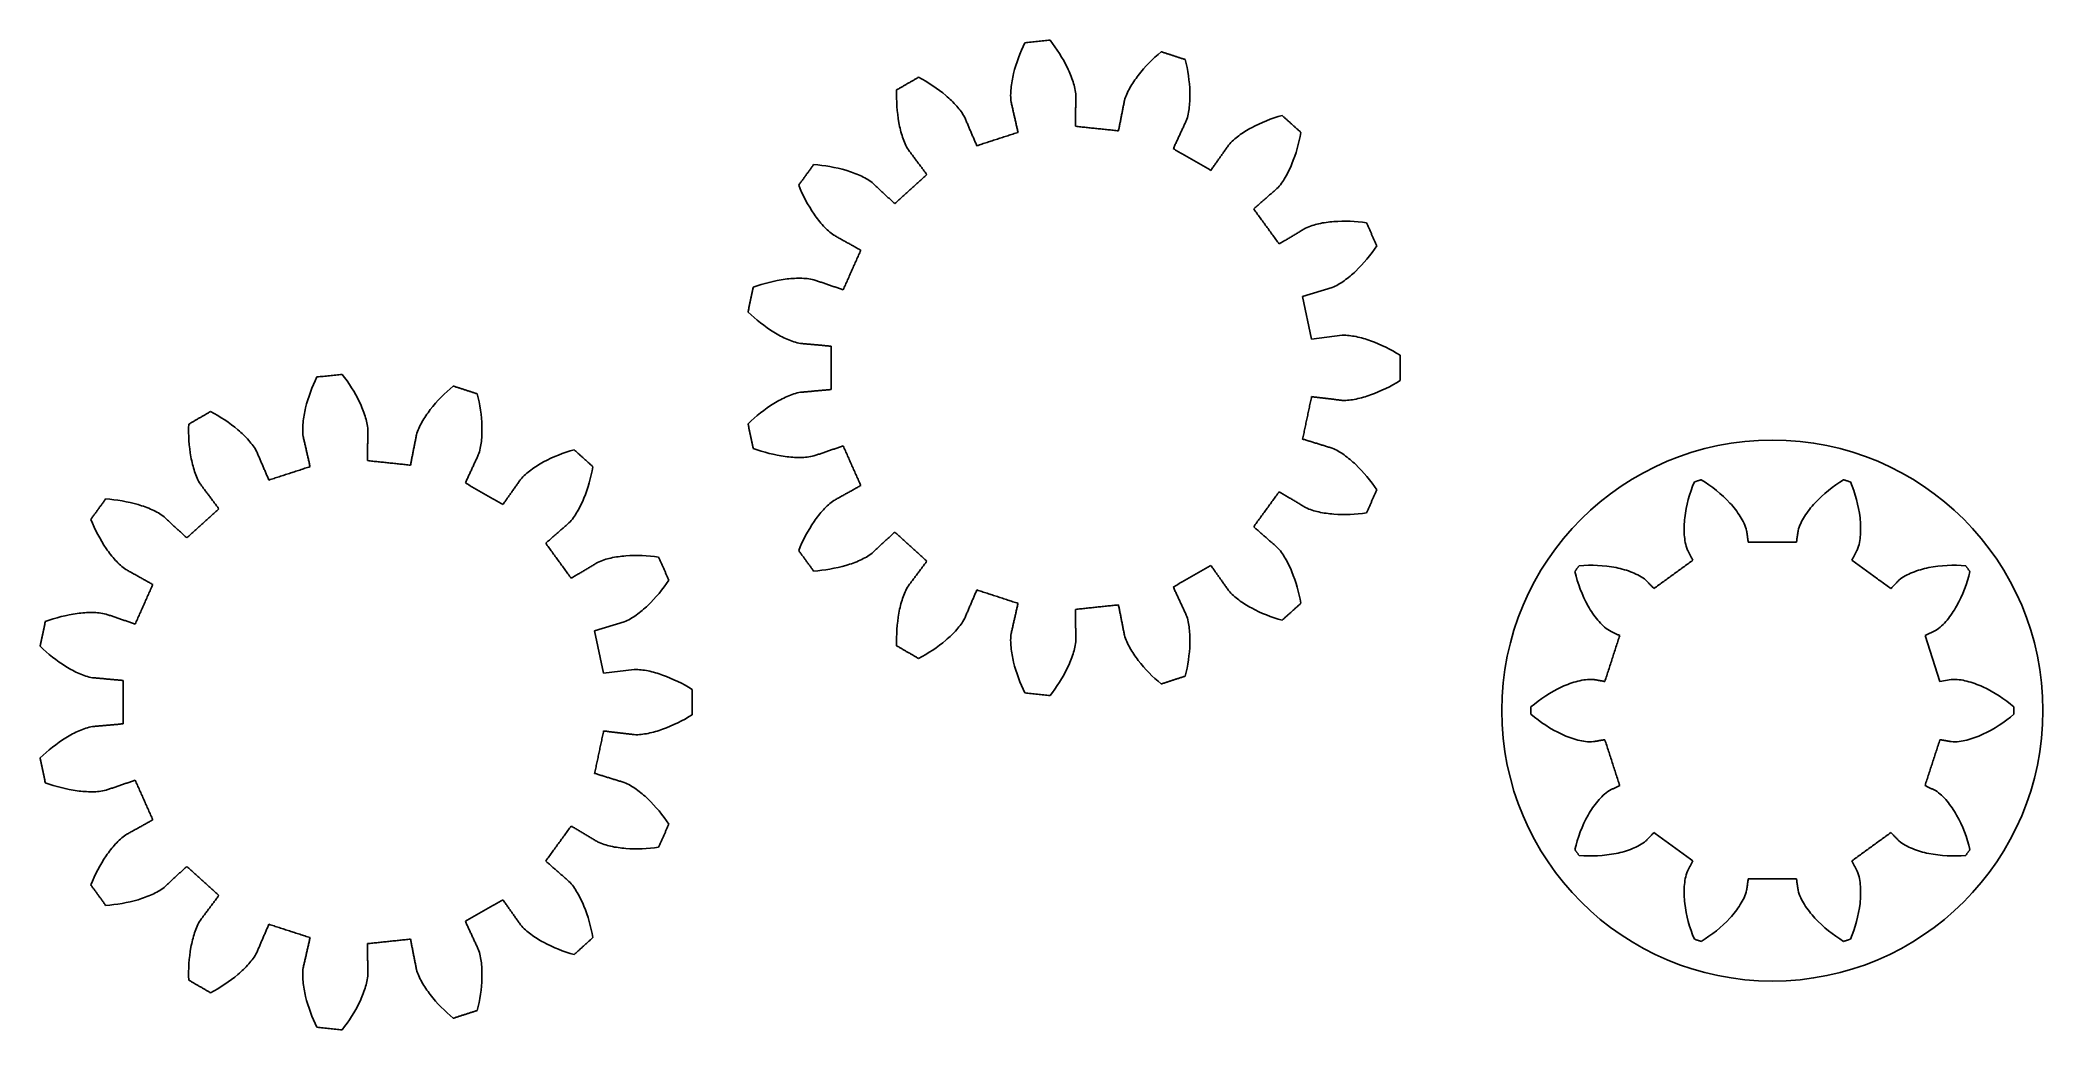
# Model space of a CAD drawing. Header units: millimetres. Extents: x -8.4 to 43.4, y -8.5 to 17.1.
import ezdxf

# ---------------------------------------------------------------- set-up
doc = ezdxf.new("R2010")
doc.units = ezdxf.units.MM
for name, color, linetype in [('Shape2DView', 7, 'CONTINUOUS'), ('Shape2DView001', 7, 'CONTINUOUS'), ('Shape2DView002', 7, 'CONTINUOUS')]:
    doc.layers.add(name, color=color, linetype=linetype)

msp = doc.modelspace()

# ---------------------------------------------------------------- linework, layer by layer
at = {"layer": 'Shape2DView'}
for p, q in [((5.972, 1.843), (6.734, 2.078)), ((6.205, 0.746), (5.972, 1.843)), ((6.997, 0.841), (6.205, 0.746)), ((8.494, -0.328), (8.494, 0.328))]:
    msp.add_line(p, q, dxfattribs=at)
for points, knots in [([(-1.214, 8.413), (-1.34, 8.157), (-1.437, 7.891), (-1.506, 7.614), (-1.537, 7.487), (-1.559, 7.359), (-1.572, 7.229), (-1.582, 7.11), (-1.588, 6.989), (-1.568, 6.871)], [0, 0, 0, 0, 0.851958, 0.851958, 0.851958, 1.242439, 1.242439, 1.242439, 1.601858, 1.601858, 1.601858, 1.601858]), ([(0.105, 7.047), (0.1, 7.167), (0.069, 7.284), (0.035, 7.398), (-0.005, 7.523), (-0.053, 7.643), (-0.11, 7.761), (-0.235, 8.017), (-0.386, 8.257), (-0.562, 8.481)], [0, 0, 0, 0, 0.35942, 0.35942, 0.35942, 0.749901, 0.749901, 0.749901, 1.601858, 1.601858, 1.601858, 1.601858]), ([(2.313, 8.179), (2.094, 7.996), (1.897, 7.793), (1.721, 7.568), (1.641, 7.465), (1.569, 7.357), (1.504, 7.244), (1.447, 7.139), (1.392, 7.031), (1.362, 6.915)], [0, 0, 0, 0, 0.851958, 0.851958, 0.851958, 1.242439, 1.242439, 1.242439, 1.601858, 1.601858, 1.601858, 1.601858]), ([(2.962, 6.395), (3.006, 6.507), (3.026, 6.626), (3.041, 6.745), (3.055, 6.874), (3.06, 7.004), (3.056, 7.135), (3.046, 7.419), (3.006, 7.7), (2.937, 7.977)], [0, 0, 0, 0, 0.35942, 0.35942, 0.35942, 0.749901, 0.749901, 0.749901, 1.601858, 1.601858, 1.601858, 1.601858]), ([(-2.77, 6.48), (-2.824, 6.588), (-2.899, 6.683), (-2.978, 6.773), (-3.064, 6.87), (-3.158, 6.961), (-3.257, 7.045), (-3.476, 7.228), (-3.711, 7.386), (-3.963, 7.52)], [0, 0, 0, 0, 0.35942, 0.35942, 0.35942, 0.749901, 0.749901, 0.749901, 1.601858, 1.601858, 1.601858, 1.601858]), ([(-4.531, 7.192), (-4.541, 6.907), (-4.522, 6.624), (-4.473, 6.343), (-4.449, 6.215), (-4.417, 6.089), (-4.377, 5.965), (-4.338, 5.852), (-4.293, 5.739), (-4.227, 5.639)], [0, 0, 0, 0, 0.851958, 0.851958, 0.851958, 1.242439, 1.242439, 1.242439, 1.601858, 1.601858, 1.601858, 1.601858]), ([(5.44, 6.532), (5.165, 6.453), (4.902, 6.348), (4.651, 6.214), (4.536, 6.152), (4.426, 6.083), (4.321, 6.006), (4.225, 5.934), (4.132, 5.857), (4.057, 5.763)], [0, 0, 0, 0, 0.851958, 0.851958, 0.851958, 1.242439, 1.242439, 1.242439, 1.601858, 1.601858, 1.601858, 1.601858]), ([(5.307, 4.637), (5.393, 4.721), (5.46, 4.822), (5.521, 4.925), (5.587, 5.037), (5.644, 5.154), (5.694, 5.275), (5.8, 5.539), (5.878, 5.812), (5.927, 6.092)], [0, 0, 0, 0, 0.35942, 0.35942, 0.35942, 0.749901, 0.749901, 0.749901, 1.601858, 1.601858, 1.601858, 1.601858]), ([(-5.167, 4.793), (-5.259, 4.87), (-5.367, 4.926), (-5.475, 4.976), (-5.594, 5.03), (-5.716, 5.075), (-5.841, 5.111), (-6.115, 5.19), (-6.394, 5.238), (-6.679, 5.258)], [0, 0, 0, 0, 0.35942, 0.35942, 0.35942, 0.749901, 0.749901, 0.749901, 1.601858, 1.601858, 1.601858, 1.601858]), ([(-7.064, 4.727), (-6.958, 4.462), (-6.825, 4.212), (-6.666, 3.976), (-6.593, 3.868), (-6.512, 3.766), (-6.424, 3.669), (-6.343, 3.582), (-6.257, 3.497), (-6.155, 3.432)], [0, 0, 0, 0, 0.851958, 0.851958, 0.851958, 1.242439, 1.242439, 1.242439, 1.601858, 1.601858, 1.601858, 1.601858]), ([(7.626, 3.754), (7.344, 3.795), (7.06, 3.805), (6.776, 3.785), (6.646, 3.775), (6.517, 3.757), (6.39, 3.729), (6.273, 3.702), (6.157, 3.67), (6.05, 3.614)], [0, 0, 0, 0, 0.851958, 0.851958, 0.851958, 1.242439, 1.242439, 1.242439, 1.601858, 1.601858, 1.601858, 1.601858]), ([(6.734, 2.078), (6.847, 2.12), (6.949, 2.185), (7.047, 2.253), (7.153, 2.33), (7.253, 2.413), (7.347, 2.503), (7.552, 2.701), (7.734, 2.918), (7.893, 3.155)], [0, 0, 0, 0, 0.35942, 0.35942, 0.35942, 0.749901, 0.749901, 0.749901, 1.601858, 1.601858, 1.601858, 1.601858]), ([(-6.67, 2.278), (-6.785, 2.31), (-6.906, 2.317), (-7.026, 2.319), (-7.156, 2.32), (-7.286, 2.311), (-7.415, 2.293), (-7.697, 2.254), (-7.972, 2.185), (-8.24, 2.087)], [0, 0, 0, 0, 0.35942, 0.35942, 0.35942, 0.749901, 0.749901, 0.749901, 1.601858, 1.601858, 1.601858, 1.601858]), ([(-8.376, 1.445), (-8.172, 1.247), (-7.948, 1.072), (-7.707, 0.921), (-7.596, 0.852), (-7.481, 0.791), (-7.361, 0.739), (-7.251, 0.692), (-7.138, 0.65), (-7.019, 0.632)], [0, 0, 0, 0, 0.851958, 0.851958, 0.851958, 1.242439, 1.242439, 1.242439, 1.601858, 1.601858, 1.601858, 1.601858]), ([(8.494, 0.328), (8.252, 0.48), (7.997, 0.604), (7.73, 0.702), (7.607, 0.746), (7.482, 0.781), (7.354, 0.808), (7.237, 0.83), (7.117, 0.849), (6.997, 0.841)], [0, 0, 0, 0, 0.851958, 0.851958, 0.851958, 1.242439, 1.242439, 1.242439, 1.601858, 1.601858, 1.601858, 1.601858]), ([(6.997, -0.841), (7.117, -0.849), (7.237, -0.83), (7.354, -0.808), (7.482, -0.781), (7.607, -0.746), (7.73, -0.702), (7.997, -0.604), (8.252, -0.48), (8.494, -0.328)], [0, 0, 0, 0, 0.35942, 0.35942, 0.35942, 0.749901, 0.749901, 0.749901, 1.601858, 1.601858, 1.601858, 1.601858]), ([(-7.019, -0.632), (-7.138, -0.65), (-7.251, -0.692), (-7.361, -0.739), (-7.481, -0.791), (-7.596, -0.852), (-7.707, -0.921), (-7.948, -1.072), (-8.172, -1.247), (-8.376, -1.445)], [0, 0, 0, 0, 0.35942, 0.35942, 0.35942, 0.749901, 0.749901, 0.749901, 1.601858, 1.601858, 1.601858, 1.601858]), ([(-8.24, -2.087), (-7.972, -2.185), (-7.697, -2.254), (-7.415, -2.293), (-7.286, -2.311), (-7.156, -2.32), (-7.026, -2.319), (-6.906, -2.317), (-6.785, -2.31), (-6.67, -2.278)], [0, 0, 0, 0, 0.851958, 0.851958, 0.851958, 1.242439, 1.242439, 1.242439, 1.601858, 1.601858, 1.601858, 1.601858]), ([(7.893, -3.155), (7.734, -2.918), (7.552, -2.701), (7.347, -2.503), (7.253, -2.413), (7.153, -2.33), (7.047, -2.253), (6.949, -2.185), (6.847, -2.12), (6.734, -2.078)], [0, 0, 0, 0, 0.851958, 0.851958, 0.851958, 1.242439, 1.242439, 1.242439, 1.601858, 1.601858, 1.601858, 1.601858]), ([(-6.155, -3.432), (-6.257, -3.497), (-6.343, -3.582), (-6.424, -3.669), (-6.512, -3.766), (-6.593, -3.868), (-6.666, -3.976), (-6.825, -4.212), (-6.958, -4.462), (-7.064, -4.727)], [0, 0, 0, 0, 0.35942, 0.35942, 0.35942, 0.749901, 0.749901, 0.749901, 1.601858, 1.601858, 1.601858, 1.601858]), ([(6.05, -3.614), (6.157, -3.67), (6.273, -3.702), (6.39, -3.729), (6.517, -3.757), (6.646, -3.775), (6.776, -3.785), (7.06, -3.805), (7.344, -3.795), (7.626, -3.754)], [0, 0, 0, 0, 0.35942, 0.35942, 0.35942, 0.749901, 0.749901, 0.749901, 1.601858, 1.601858, 1.601858, 1.601858]), ([(5.927, -6.092), (5.878, -5.812), (5.8, -5.539), (5.694, -5.275), (5.644, -5.154), (5.587, -5.037), (5.521, -4.925), (5.46, -4.822), (5.393, -4.721), (5.307, -4.637)], [0, 0, 0, 0, 0.851958, 0.851958, 0.851958, 1.242439, 1.242439, 1.242439, 1.601858, 1.601858, 1.601858, 1.601858]), ([(-6.679, -5.258), (-6.394, -5.238), (-6.115, -5.19), (-5.841, -5.111), (-5.716, -5.075), (-5.594, -5.03), (-5.475, -4.976), (-5.367, -4.926), (-5.259, -4.87), (-5.167, -4.793)], [0, 0, 0, 0, 0.851958, 0.851958, 0.851958, 1.242439, 1.242439, 1.242439, 1.601858, 1.601858, 1.601858, 1.601858]), ([(-4.227, -5.639), (-4.293, -5.739), (-4.338, -5.852), (-4.377, -5.965), (-4.417, -6.089), (-4.449, -6.215), (-4.473, -6.343), (-4.522, -6.624), (-4.541, -6.907), (-4.531, -7.192)], [0, 0, 0, 0, 0.35942, 0.35942, 0.35942, 0.749901, 0.749901, 0.749901, 1.601858, 1.601858, 1.601858, 1.601858]), ([(4.057, -5.763), (4.132, -5.857), (4.225, -5.934), (4.321, -6.006), (4.426, -6.083), (4.536, -6.152), (4.651, -6.214), (4.902, -6.348), (5.165, -6.453), (5.44, -6.532)], [0, 0, 0, 0, 0.35942, 0.35942, 0.35942, 0.749901, 0.749901, 0.749901, 1.601858, 1.601858, 1.601858, 1.601858]), ([(-3.963, -7.52), (-3.711, -7.386), (-3.476, -7.228), (-3.257, -7.045), (-3.158, -6.961), (-3.064, -6.87), (-2.978, -6.773), (-2.899, -6.683), (-2.824, -6.588), (-2.77, -6.48)], [0, 0, 0, 0, 0.851958, 0.851958, 0.851958, 1.242439, 1.242439, 1.242439, 1.601858, 1.601858, 1.601858, 1.601858]), ([(2.937, -7.977), (3.006, -7.7), (3.046, -7.419), (3.056, -7.135), (3.06, -7.004), (3.055, -6.874), (3.041, -6.745), (3.026, -6.626), (3.006, -6.507), (2.962, -6.395)], [0, 0, 0, 0, 0.851958, 0.851958, 0.851958, 1.242439, 1.242439, 1.242439, 1.601858, 1.601858, 1.601858, 1.601858]), ([(-1.568, -6.871), (-1.588, -6.989), (-1.582, -7.11), (-1.572, -7.229), (-1.559, -7.359), (-1.537, -7.487), (-1.506, -7.614), (-1.437, -7.891), (-1.34, -8.157), (-1.214, -8.413)], [0, 0, 0, 0, 0.35942, 0.35942, 0.35942, 0.749901, 0.749901, 0.749901, 1.601858, 1.601858, 1.601858, 1.601858]), ([(-0.562, -8.481), (-0.386, -8.257), (-0.235, -8.017), (-0.11, -7.761), (-0.053, -7.643), (-0.005, -7.523), (0.035, -7.398), (0.069, -7.284), (0.1, -7.167), (0.105, -7.047)], [0, 0, 0, 0, 0.851958, 0.851958, 0.851958, 1.242439, 1.242439, 1.242439, 1.601858, 1.601858, 1.601858, 1.601858]), ([(1.362, -6.915), (1.392, -7.031), (1.447, -7.139), (1.504, -7.244), (1.569, -7.357), (1.641, -7.465), (1.721, -7.568), (1.897, -7.793), (2.094, -7.996), (2.313, -8.179)], [0, 0, 0, 0, 0.35942, 0.35942, 0.35942, 0.749901, 0.749901, 0.749901, 1.601858, 1.601858, 1.601858, 1.601858])]:
    msp.add_open_spline(points, degree=3, knots=knots, dxfattribs=at)
for points in [[(-0.562, 8.481), (-1.214, 8.413)], [(2.937, 7.977), (2.313, 8.179)], [(-3.963, 7.52), (-4.531, 7.192)], [(-1.568, 6.871), (-1.39, 6.093)], [(0.093, 6.249), (0.105, 7.047)], [(1.362, 6.915), (1.208, 6.132)], [(-2.457, 5.747), (-2.77, 6.48)], [(1.208, 6.132), (0.093, 6.249)], [(2.627, 5.671), (2.962, 6.395)], [(5.927, 6.092), (5.44, 6.532)], [(-1.39, 6.093), (-2.457, 5.747)], [(4.057, 5.763), (3.598, 5.111)], [(-6.679, 5.258), (-7.064, 4.727)], [(-4.227, 5.639), (-3.749, 5.001)], [(3.598, 5.111), (2.627, 5.671)], [(-4.582, 4.251), (-5.167, 4.793)], [(-3.749, 5.001), (-4.582, 4.251)], [(4.706, 4.112), (5.307, 4.637)], [(5.365, 3.205), (4.706, 4.112)], [(7.893, 3.155), (7.626, 3.754)], [(-6.155, 3.432), (-5.459, 3.044)], [(6.05, 3.614), (5.365, 3.205)], [(-5.459, 3.044), (-5.915, 2.02)], [(-8.24, 2.087), (-8.376, 1.445)], [(-5.915, 2.02), (-6.67, 2.278)], [(-7.019, 0.632), (-6.225, 0.561)], [(-6.225, 0.561), (-6.225, -0.561)], [(-6.225, -0.561), (-7.019, -0.632)], [(5.972, -1.843), (6.205, -0.746)], [(6.205, -0.746), (6.997, -0.841)], [(-8.376, -1.445), (-8.24, -2.087)], [(-6.67, -2.278), (-5.915, -2.02)], [(-5.915, -2.02), (-5.459, -3.044)], [(6.734, -2.078), (5.972, -1.843)], [(-5.459, -3.044), (-6.155, -3.432)], [(4.706, -4.112), (5.365, -3.205)], [(5.365, -3.205), (6.05, -3.614)], [(7.626, -3.754), (7.893, -3.155)], [(5.307, -4.637), (4.706, -4.112)], [(-5.167, -4.793), (-4.582, -4.251)], [(-4.582, -4.251), (-3.749, -5.001)], [(-7.064, -4.727), (-6.679, -5.258)], [(-3.749, -5.001), (-4.227, -5.639)], [(2.627, -5.671), (3.598, -5.111)], [(3.598, -5.111), (4.057, -5.763)], [(2.962, -6.395), (2.627, -5.671)], [(-2.77, -6.48), (-2.457, -5.747)], [(-2.457, -5.747), (-1.39, -6.093)], [(-1.39, -6.093), (-1.568, -6.871)], [(0.093, -6.249), (1.208, -6.132)], [(1.208, -6.132), (1.362, -6.915)], [(5.44, -6.532), (5.927, -6.092)], [(0.105, -7.047), (0.093, -6.249)], [(-4.531, -7.192), (-3.963, -7.52)], [(2.313, -8.179), (2.937, -7.977)], [(-1.214, -8.413), (-0.562, -8.481)]]:
    msp.add_open_spline(points, degree=1, dxfattribs=at)
at = {"layer": 'Shape2DView001'}
for p, q in [((24.289, 10.492), (25.051, 10.727)), ((24.522, 9.395), (24.289, 10.492)), ((25.314, 9.491), (24.522, 9.395)), ((26.81, 8.321), (26.81, 8.978))]:
    msp.add_line(p, q, dxfattribs=at)
for points in [[(17.755, 17.131), (17.102, 17.062)], [(21.253, 16.626), (20.629, 16.829)], [(14.354, 16.169), (13.785, 15.841)], [(18.41, 14.899), (18.422, 15.696)], [(19.679, 15.564), (19.525, 14.782)], [(15.86, 14.396), (15.546, 15.13)], [(16.749, 15.521), (16.926, 14.743)], [(20.943, 14.321), (21.279, 15.044)], [(24.244, 14.742), (23.756, 15.181)], [(16.926, 14.743), (15.86, 14.396)], [(19.525, 14.782), (18.41, 14.899)], [(14.089, 14.289), (14.568, 13.65)], [(21.914, 13.76), (20.943, 14.321)], [(22.374, 14.412), (21.914, 13.76)], [(11.638, 13.907), (11.252, 13.376)], [(14.568, 13.65), (13.735, 12.9)], [(13.735, 12.9), (13.15, 13.443)], [(23.023, 12.762), (23.624, 13.287)], [(23.682, 11.855), (23.023, 12.762)], [(12.161, 12.082), (12.858, 11.693)], [(24.367, 12.264), (23.682, 11.855)], [(26.209, 11.804), (25.942, 12.404)], [(12.858, 11.693), (12.402, 10.669)], [(12.402, 10.669), (11.647, 10.927)], [(10.077, 10.736), (9.94, 10.094)], [(11.297, 9.282), (12.092, 9.21)], [(12.092, 9.21), (12.092, 8.089)], [(12.092, 8.089), (11.297, 8.017)], [(24.289, 6.807), (24.522, 7.904)], [(24.522, 7.904), (25.314, 7.808)], [(9.94, 7.204), (10.077, 6.563)], [(25.051, 6.572), (24.289, 6.807)], [(11.647, 6.372), (12.402, 6.63)], [(12.402, 6.63), (12.858, 5.605)], [(12.858, 5.605), (12.161, 5.217)], [(23.023, 4.537), (23.682, 5.444)], [(23.682, 5.444), (24.367, 5.035)], [(25.942, 4.895), (26.209, 5.495)], [(13.15, 3.856), (13.735, 4.399)], [(13.735, 4.399), (14.568, 3.648)], [(23.624, 4.012), (23.023, 4.537)], [(11.252, 3.922), (11.638, 3.392)], [(14.568, 3.648), (14.089, 3.01)], [(20.943, 2.978), (21.914, 3.539)], [(21.914, 3.539), (22.374, 2.887)], [(15.546, 2.169), (15.86, 2.903)], [(15.86, 2.903), (16.926, 2.556)], [(21.279, 2.254), (20.943, 2.978)], [(16.926, 2.556), (16.749, 1.778)], [(18.41, 2.4), (19.525, 2.517)], [(18.422, 1.603), (18.41, 2.4)], [(19.525, 2.517), (19.679, 1.735)], [(23.756, 2.118), (24.244, 2.557)], [(13.785, 1.458), (14.354, 1.13)], [(20.629, 0.47), (21.253, 0.673)], [(17.102, 0.237), (17.755, 0.168)]]:
    msp.add_open_spline(points, degree=1, dxfattribs=at)
for points, knots in [([(18.422, 15.696), (18.416, 15.816), (18.386, 15.933), (18.351, 16.048), (18.311, 16.172), (18.263, 16.293), (18.206, 16.41), (18.081, 16.666), (17.931, 16.906), (17.755, 17.131)], [0, 0, 0, 0, 0.35942, 0.35942, 0.35942, 0.749901, 0.749901, 0.749901, 1.601858, 1.601858, 1.601858, 1.601858]), ([(17.102, 17.062), (16.977, 16.806), (16.88, 16.54), (16.811, 16.263), (16.78, 16.137), (16.758, 16.009), (16.745, 15.879), (16.734, 15.76), (16.729, 15.639), (16.749, 15.521)], [0, 0, 0, 0, 0.851958, 0.851958, 0.851958, 1.242439, 1.242439, 1.242439, 1.601858, 1.601858, 1.601858, 1.601858]), ([(20.629, 16.829), (20.41, 16.646), (20.213, 16.442), (20.038, 16.218), (19.958, 16.115), (19.886, 16.006), (19.821, 15.893), (19.763, 15.789), (19.709, 15.68), (19.679, 15.564)], [0, 0, 0, 0, 0.851958, 0.851958, 0.851958, 1.242439, 1.242439, 1.242439, 1.601858, 1.601858, 1.601858, 1.601858]), ([(21.279, 15.044), (21.323, 15.156), (21.343, 15.276), (21.357, 15.394), (21.371, 15.524), (21.377, 15.654), (21.372, 15.784), (21.362, 16.069), (21.323, 16.349), (21.253, 16.626)], [0, 0, 0, 0, 0.35942, 0.35942, 0.35942, 0.749901, 0.749901, 0.749901, 1.601858, 1.601858, 1.601858, 1.601858]), ([(15.546, 15.13), (15.493, 15.237), (15.417, 15.332), (15.339, 15.422), (15.252, 15.519), (15.159, 15.61), (15.059, 15.694), (14.841, 15.878), (14.606, 16.036), (14.354, 16.169)], [0, 0, 0, 0, 0.35942, 0.35942, 0.35942, 0.749901, 0.749901, 0.749901, 1.601858, 1.601858, 1.601858, 1.601858]), ([(13.785, 15.841), (13.775, 15.556), (13.795, 15.273), (13.844, 14.993), (13.867, 14.864), (13.899, 14.738), (13.94, 14.615), (13.979, 14.502), (14.023, 14.389), (14.089, 14.289)], [0, 0, 0, 0, 0.851958, 0.851958, 0.851958, 1.242439, 1.242439, 1.242439, 1.601858, 1.601858, 1.601858, 1.601858]), ([(23.756, 15.181), (23.482, 15.103), (23.219, 14.997), (22.967, 14.863), (22.852, 14.802), (22.742, 14.732), (22.637, 14.655), (22.542, 14.583), (22.448, 14.506), (22.374, 14.412)], [0, 0, 0, 0, 0.851958, 0.851958, 0.851958, 1.242439, 1.242439, 1.242439, 1.601858, 1.601858, 1.601858, 1.601858]), ([(23.624, 13.287), (23.709, 13.371), (23.776, 13.472), (23.838, 13.574), (23.903, 13.687), (23.961, 13.803), (24.01, 13.924), (24.117, 14.188), (24.195, 14.461), (24.244, 14.742)], [0, 0, 0, 0, 0.35942, 0.35942, 0.35942, 0.749901, 0.749901, 0.749901, 1.601858, 1.601858, 1.601858, 1.601858]), ([(13.15, 13.443), (13.057, 13.519), (12.95, 13.575), (12.842, 13.626), (12.723, 13.679), (12.601, 13.724), (12.475, 13.761), (12.201, 13.839), (11.922, 13.888), (11.638, 13.907)], [0, 0, 0, 0, 0.35942, 0.35942, 0.35942, 0.749901, 0.749901, 0.749901, 1.601858, 1.601858, 1.601858, 1.601858]), ([(11.252, 13.376), (11.358, 13.112), (11.491, 12.861), (11.651, 12.625), (11.724, 12.517), (11.804, 12.415), (11.892, 12.319), (11.974, 12.231), (12.06, 12.146), (12.161, 12.082)], [0, 0, 0, 0, 0.851958, 0.851958, 0.851958, 1.242439, 1.242439, 1.242439, 1.601858, 1.601858, 1.601858, 1.601858]), ([(25.942, 12.404), (25.66, 12.444), (25.377, 12.454), (25.093, 12.434), (24.962, 12.425), (24.834, 12.406), (24.706, 12.379), (24.59, 12.352), (24.473, 12.319), (24.367, 12.264)], [0, 0, 0, 0, 0.851958, 0.851958, 0.851958, 1.242439, 1.242439, 1.242439, 1.601858, 1.601858, 1.601858, 1.601858]), ([(25.051, 10.727), (25.163, 10.769), (25.265, 10.834), (25.363, 10.903), (25.469, 10.979), (25.569, 11.062), (25.663, 11.152), (25.868, 11.35), (26.05, 11.568), (26.209, 11.804)], [0, 0, 0, 0, 0.35942, 0.35942, 0.35942, 0.749901, 0.749901, 0.749901, 1.601858, 1.601858, 1.601858, 1.601858]), ([(11.647, 10.927), (11.531, 10.959), (11.41, 10.966), (11.291, 10.968), (11.161, 10.969), (11.031, 10.961), (10.902, 10.943), (10.619, 10.903), (10.344, 10.834), (10.077, 10.736)], [0, 0, 0, 0, 0.35942, 0.35942, 0.35942, 0.749901, 0.749901, 0.749901, 1.601858, 1.601858, 1.601858, 1.601858]), ([(9.94, 10.094), (10.145, 9.896), (10.368, 9.721), (10.61, 9.57), (10.721, 9.501), (10.836, 9.441), (10.955, 9.388), (11.065, 9.342), (11.178, 9.299), (11.297, 9.282)], [0, 0, 0, 0, 0.851958, 0.851958, 0.851958, 1.242439, 1.242439, 1.242439, 1.601858, 1.601858, 1.601858, 1.601858]), ([(26.81, 8.978), (26.569, 9.129), (26.314, 9.254), (26.046, 9.351), (25.923, 9.395), (25.798, 9.431), (25.671, 9.457), (25.553, 9.48), (25.434, 9.498), (25.314, 9.491)], [0, 0, 0, 0, 0.851958, 0.851958, 0.851958, 1.242439, 1.242439, 1.242439, 1.601858, 1.601858, 1.601858, 1.601858]), ([(25.314, 7.808), (25.434, 7.801), (25.553, 7.819), (25.671, 7.842), (25.798, 7.868), (25.923, 7.904), (26.046, 7.948), (26.314, 8.045), (26.569, 8.17), (26.81, 8.321)], [0, 0, 0, 0, 0.35942, 0.35942, 0.35942, 0.749901, 0.749901, 0.749901, 1.601858, 1.601858, 1.601858, 1.601858]), ([(11.297, 8.017), (11.178, 8), (11.065, 7.957), (10.955, 7.91), (10.836, 7.858), (10.721, 7.797), (10.61, 7.729), (10.368, 7.578), (10.145, 7.403), (9.94, 7.204)], [0, 0, 0, 0, 0.35942, 0.35942, 0.35942, 0.749901, 0.749901, 0.749901, 1.601858, 1.601858, 1.601858, 1.601858]), ([(10.077, 6.563), (10.344, 6.465), (10.619, 6.396), (10.902, 6.356), (11.031, 6.338), (11.161, 6.33), (11.291, 6.33), (11.41, 6.333), (11.531, 6.34), (11.647, 6.372)], [0, 0, 0, 0, 0.851958, 0.851958, 0.851958, 1.242439, 1.242439, 1.242439, 1.601858, 1.601858, 1.601858, 1.601858]), ([(26.209, 5.495), (26.05, 5.731), (25.868, 5.948), (25.663, 6.147), (25.569, 6.237), (25.469, 6.32), (25.363, 6.396), (25.265, 6.465), (25.163, 6.53), (25.051, 6.572)], [0, 0, 0, 0, 0.851958, 0.851958, 0.851958, 1.242439, 1.242439, 1.242439, 1.601858, 1.601858, 1.601858, 1.601858]), ([(12.161, 5.217), (12.06, 5.153), (11.974, 5.068), (11.892, 4.98), (11.804, 4.884), (11.724, 4.782), (11.651, 4.674), (11.491, 4.437), (11.358, 4.187), (11.252, 3.922)], [0, 0, 0, 0, 0.35942, 0.35942, 0.35942, 0.749901, 0.749901, 0.749901, 1.601858, 1.601858, 1.601858, 1.601858]), ([(24.367, 5.035), (24.473, 4.979), (24.59, 4.947), (24.706, 4.92), (24.834, 4.893), (24.962, 4.874), (25.093, 4.864), (25.377, 4.845), (25.66, 4.855), (25.942, 4.895)], [0, 0, 0, 0, 0.35942, 0.35942, 0.35942, 0.749901, 0.749901, 0.749901, 1.601858, 1.601858, 1.601858, 1.601858]), ([(11.638, 3.392), (11.922, 3.411), (12.201, 3.46), (12.475, 3.538), (12.601, 3.575), (12.723, 3.62), (12.842, 3.673), (12.95, 3.724), (13.057, 3.78), (13.15, 3.856)], [0, 0, 0, 0, 0.851958, 0.851958, 0.851958, 1.242439, 1.242439, 1.242439, 1.601858, 1.601858, 1.601858, 1.601858]), ([(24.244, 2.557), (24.195, 2.838), (24.117, 3.11), (24.01, 3.375), (23.961, 3.495), (23.903, 3.612), (23.838, 3.725), (23.776, 3.827), (23.709, 3.928), (23.624, 4.012)], [0, 0, 0, 0, 0.851958, 0.851958, 0.851958, 1.242439, 1.242439, 1.242439, 1.601858, 1.601858, 1.601858, 1.601858]), ([(14.089, 3.01), (14.023, 2.91), (13.979, 2.797), (13.94, 2.684), (13.899, 2.561), (13.867, 2.435), (13.844, 2.306), (13.795, 2.026), (13.775, 1.743), (13.785, 1.458)], [0, 0, 0, 0, 0.35942, 0.35942, 0.35942, 0.749901, 0.749901, 0.749901, 1.601858, 1.601858, 1.601858, 1.601858]), ([(22.374, 2.887), (22.448, 2.793), (22.542, 2.716), (22.637, 2.644), (22.742, 2.567), (22.852, 2.497), (22.967, 2.436), (23.219, 2.302), (23.482, 2.196), (23.756, 2.118)], [0, 0, 0, 0, 0.35942, 0.35942, 0.35942, 0.749901, 0.749901, 0.749901, 1.601858, 1.601858, 1.601858, 1.601858]), ([(14.354, 1.13), (14.606, 1.263), (14.841, 1.421), (15.059, 1.604), (15.159, 1.689), (15.252, 1.779), (15.339, 1.877), (15.417, 1.967), (15.493, 2.062), (15.546, 2.169)], [0, 0, 0, 0, 0.851958, 0.851958, 0.851958, 1.242439, 1.242439, 1.242439, 1.601858, 1.601858, 1.601858, 1.601858]), ([(21.253, 0.673), (21.323, 0.949), (21.362, 1.23), (21.372, 1.515), (21.377, 1.645), (21.371, 1.775), (21.357, 1.905), (21.343, 2.023), (21.323, 2.143), (21.279, 2.254)], [0, 0, 0, 0, 0.851958, 0.851958, 0.851958, 1.242439, 1.242439, 1.242439, 1.601858, 1.601858, 1.601858, 1.601858]), ([(16.749, 1.778), (16.729, 1.66), (16.734, 1.539), (16.745, 1.42), (16.758, 1.29), (16.78, 1.162), (16.811, 1.035), (16.88, 0.759), (16.977, 0.493), (17.102, 0.237)], [0, 0, 0, 0, 0.35942, 0.35942, 0.35942, 0.749901, 0.749901, 0.749901, 1.601858, 1.601858, 1.601858, 1.601858]), ([(17.755, 0.168), (17.931, 0.392), (18.081, 0.633), (18.206, 0.889), (18.263, 1.006), (18.311, 1.127), (18.351, 1.251), (18.386, 1.365), (18.416, 1.483), (18.422, 1.603)], [0, 0, 0, 0, 0.851958, 0.851958, 0.851958, 1.242439, 1.242439, 1.242439, 1.601858, 1.601858, 1.601858, 1.601858]), ([(19.679, 1.735), (19.709, 1.618), (19.763, 1.51), (19.821, 1.406), (19.886, 1.292), (19.958, 1.184), (20.038, 1.081), (20.213, 0.857), (20.41, 0.653), (20.629, 0.47)], [0, 0, 0, 0, 0.35942, 0.35942, 0.35942, 0.749901, 0.749901, 0.749901, 1.601858, 1.601858, 1.601858, 1.601858])]:
    msp.add_open_spline(points, degree=3, knots=knots, dxfattribs=at)
at = {"layer": 'Shape2DView002'}
for p, q in [((40.393, 1.721), (40.661, 1.853)), ((40.778, 0.535), (40.393, 1.721)), ((41.072, 0.586), (40.778, 0.535)), ((42.692, -0.311), (42.692, -0.125))]:
    msp.add_line(p, q, dxfattribs=at)
msp.add_circle((36.443, -0.218), 7, dxfattribs=at)
for points in [[(34.6, 5.754), (34.424, 5.697)], [(38.462, 5.697), (38.286, 5.754)], [(35.819, 4.138), (35.777, 4.433)], [(37.109, 4.433), (37.066, 4.138)], [(34.387, 3.672), (33.378, 2.94)], [(34.248, 3.936), (34.387, 3.672)], [(37.066, 4.138), (35.819, 4.138)], [(38.499, 3.672), (38.638, 3.936)], [(39.508, 2.94), (38.499, 3.672)], [(31.442, 3.531), (31.333, 3.38)], [(33.378, 2.94), (33.171, 3.154)], [(39.715, 3.154), (39.508, 2.94)], [(41.553, 3.38), (41.444, 3.531)], [(32.493, 1.721), (32.108, 0.535)], [(32.225, 1.853), (32.493, 1.721)], [(32.108, 0.535), (31.814, 0.586)], [(30.194, -0.125), (30.194, -0.311)], [(31.814, -1.022), (32.108, -0.971)], [(32.108, -0.971), (32.493, -2.157)], [(40.393, -2.157), (40.778, -0.971)], [(40.778, -0.971), (41.072, -1.022)], [(32.493, -2.157), (32.225, -2.288)], [(40.661, -2.288), (40.393, -2.157)], [(33.171, -3.589), (33.378, -3.375)], [(33.378, -3.375), (34.387, -4.108)], [(38.499, -4.108), (39.508, -3.375)], [(39.508, -3.375), (39.715, -3.589)], [(31.333, -3.816), (31.442, -3.966)], [(34.387, -4.108), (34.248, -4.372)], [(38.638, -4.372), (38.499, -4.108)], [(41.444, -3.966), (41.553, -3.816)], [(35.777, -4.869), (35.819, -4.573)], [(35.819, -4.573), (37.066, -4.573)], [(37.066, -4.573), (37.109, -4.869)], [(34.424, -6.133), (34.6, -6.19)], [(38.286, -6.19), (38.462, -6.133)]]:
    msp.add_open_spline(points, degree=1, dxfattribs=at)
for points, knots in [([(35.777, 4.433), (35.748, 4.566), (35.683, 4.687), (35.613, 4.802), (35.534, 4.926), (35.445, 5.043), (35.345, 5.151), (35.128, 5.387), (34.873, 5.586), (34.6, 5.754)], [0, 0, 0, 0, 0.405573, 0.405573, 0.405573, 0.846195, 0.846195, 0.846195, 1.807553, 1.807553, 1.807553, 1.807553]), ([(38.286, 5.754), (38.013, 5.586), (37.758, 5.387), (37.541, 5.151), (37.441, 5.043), (37.352, 4.926), (37.273, 4.802), (37.203, 4.687), (37.138, 4.566), (37.109, 4.433)], [0, 0, 0, 0, 0.961357, 0.961357, 0.961357, 1.40198, 1.40198, 1.40198, 1.807553, 1.807553, 1.807553, 1.807553]), ([(34.424, 5.697), (34.302, 5.401), (34.213, 5.09), (34.176, 4.771), (34.159, 4.625), (34.155, 4.478), (34.164, 4.331), (34.175, 4.197), (34.193, 4.061), (34.248, 3.936)], [0, 0, 0, 0, 0.961357, 0.961357, 0.961357, 1.40198, 1.40198, 1.40198, 1.807553, 1.807553, 1.807553, 1.807553]), ([(38.638, 3.936), (38.692, 4.061), (38.711, 4.197), (38.722, 4.331), (38.731, 4.478), (38.727, 4.625), (38.71, 4.771), (38.673, 5.09), (38.584, 5.401), (38.462, 5.697)], [0, 0, 0, 0, 0.405573, 0.405573, 0.405573, 0.846195, 0.846195, 0.846195, 1.807553, 1.807553, 1.807553, 1.807553]), ([(31.333, 3.38), (31.408, 3.069), (31.519, 2.765), (31.677, 2.486), (31.748, 2.357), (31.831, 2.236), (31.925, 2.123), (32.013, 2.021), (32.108, 1.921), (32.225, 1.853)], [0, 0, 0, 0, 0.961357, 0.961357, 0.961357, 1.40198, 1.40198, 1.40198, 1.807553, 1.807553, 1.807553, 1.807553]), ([(33.171, 3.154), (33.069, 3.244), (32.945, 3.304), (32.821, 3.355), (32.684, 3.41), (32.543, 3.451), (32.399, 3.48), (32.084, 3.543), (31.761, 3.555), (31.442, 3.531)], [0, 0, 0, 0, 0.405573, 0.405573, 0.405573, 0.846195, 0.846195, 0.846195, 1.807553, 1.807553, 1.807553, 1.807553]), ([(41.444, 3.531), (41.125, 3.555), (40.801, 3.543), (40.487, 3.48), (40.343, 3.451), (40.202, 3.41), (40.065, 3.355), (39.941, 3.304), (39.817, 3.244), (39.715, 3.154)], [0, 0, 0, 0, 0.961357, 0.961357, 0.961357, 1.40198, 1.40198, 1.40198, 1.807553, 1.807553, 1.807553, 1.807553]), ([(40.661, 1.853), (40.778, 1.921), (40.873, 2.021), (40.961, 2.123), (41.055, 2.236), (41.137, 2.357), (41.209, 2.486), (41.367, 2.765), (41.478, 3.069), (41.553, 3.38)], [0, 0, 0, 0, 0.405573, 0.405573, 0.405573, 0.846195, 0.846195, 0.846195, 1.807553, 1.807553, 1.807553, 1.807553]), ([(31.814, 0.586), (31.679, 0.599), (31.543, 0.575), (31.412, 0.544), (31.27, 0.508), (31.131, 0.458), (30.998, 0.397), (30.706, 0.263), (30.438, 0.082), (30.194, -0.125)], [0, 0, 0, 0, 0.405573, 0.405573, 0.405573, 0.846195, 0.846195, 0.846195, 1.807553, 1.807553, 1.807553, 1.807553]), ([(42.692, -0.125), (42.448, 0.082), (42.18, 0.263), (41.888, 0.397), (41.754, 0.458), (41.616, 0.508), (41.474, 0.544), (41.343, 0.575), (41.207, 0.599), (41.072, 0.586)], [0, 0, 0, 0, 0.961357, 0.961357, 0.961357, 1.40198, 1.40198, 1.40198, 1.807553, 1.807553, 1.807553, 1.807553]), ([(30.194, -0.311), (30.438, -0.518), (30.706, -0.699), (30.998, -0.832), (31.131, -0.894), (31.27, -0.943), (31.412, -0.98), (31.543, -1.011), (31.679, -1.035), (31.814, -1.022)], [0, 0, 0, 0, 0.961357, 0.961357, 0.961357, 1.40198, 1.40198, 1.40198, 1.807553, 1.807553, 1.807553, 1.807553]), ([(41.072, -1.022), (41.207, -1.035), (41.343, -1.011), (41.474, -0.98), (41.616, -0.943), (41.754, -0.894), (41.888, -0.832), (42.18, -0.699), (42.448, -0.518), (42.692, -0.311)], [0, 0, 0, 0, 0.405573, 0.405573, 0.405573, 0.846195, 0.846195, 0.846195, 1.807553, 1.807553, 1.807553, 1.807553]), ([(32.225, -2.288), (32.108, -2.357), (32.013, -2.456), (31.925, -2.558), (31.831, -2.672), (31.748, -2.793), (31.677, -2.921), (31.519, -3.201), (31.408, -3.505), (31.333, -3.816)], [0, 0, 0, 0, 0.405573, 0.405573, 0.405573, 0.846195, 0.846195, 0.846195, 1.807553, 1.807553, 1.807553, 1.807553]), ([(41.553, -3.816), (41.478, -3.505), (41.367, -3.201), (41.209, -2.921), (41.137, -2.793), (41.055, -2.672), (40.961, -2.558), (40.873, -2.456), (40.778, -2.357), (40.661, -2.288)], [0, 0, 0, 0, 0.961357, 0.961357, 0.961357, 1.40198, 1.40198, 1.40198, 1.807553, 1.807553, 1.807553, 1.807553]), ([(31.442, -3.966), (31.761, -3.991), (32.084, -3.979), (32.399, -3.915), (32.543, -3.887), (32.684, -3.845), (32.821, -3.791), (32.945, -3.739), (33.069, -3.679), (33.171, -3.589)], [0, 0, 0, 0, 0.961357, 0.961357, 0.961357, 1.40198, 1.40198, 1.40198, 1.807553, 1.807553, 1.807553, 1.807553]), ([(39.715, -3.589), (39.817, -3.679), (39.941, -3.739), (40.065, -3.791), (40.202, -3.845), (40.343, -3.887), (40.487, -3.915), (40.801, -3.979), (41.125, -3.991), (41.444, -3.966)], [0, 0, 0, 0, 0.405573, 0.405573, 0.405573, 0.846195, 0.846195, 0.846195, 1.807553, 1.807553, 1.807553, 1.807553]), ([(34.248, -4.372), (34.193, -4.496), (34.175, -4.633), (34.164, -4.767), (34.155, -4.914), (34.159, -5.06), (34.176, -5.207), (34.213, -5.525), (34.302, -5.836), (34.424, -6.133)], [0, 0, 0, 0, 0.405573, 0.405573, 0.405573, 0.846195, 0.846195, 0.846195, 1.807553, 1.807553, 1.807553, 1.807553]), ([(38.462, -6.133), (38.584, -5.836), (38.673, -5.525), (38.71, -5.207), (38.727, -5.06), (38.731, -4.914), (38.722, -4.767), (38.711, -4.633), (38.692, -4.496), (38.638, -4.372)], [0, 0, 0, 0, 0.961357, 0.961357, 0.961357, 1.40198, 1.40198, 1.40198, 1.807553, 1.807553, 1.807553, 1.807553]), ([(34.6, -6.19), (34.873, -6.022), (35.128, -5.822), (35.345, -5.586), (35.445, -5.478), (35.534, -5.362), (35.613, -5.238), (35.683, -5.123), (35.748, -5.001), (35.777, -4.869)], [0, 0, 0, 0, 0.961357, 0.961357, 0.961357, 1.40198, 1.40198, 1.40198, 1.807553, 1.807553, 1.807553, 1.807553]), ([(37.109, -4.869), (37.138, -5.001), (37.203, -5.123), (37.273, -5.238), (37.352, -5.362), (37.441, -5.478), (37.541, -5.586), (37.758, -5.822), (38.013, -6.022), (38.286, -6.19)], [0, 0, 0, 0, 0.405573, 0.405573, 0.405573, 0.846195, 0.846195, 0.846195, 1.807553, 1.807553, 1.807553, 1.807553])]:
    msp.add_open_spline(points, degree=3, knots=knots, dxfattribs=at)

doc.saveas('drawing.dxf')
